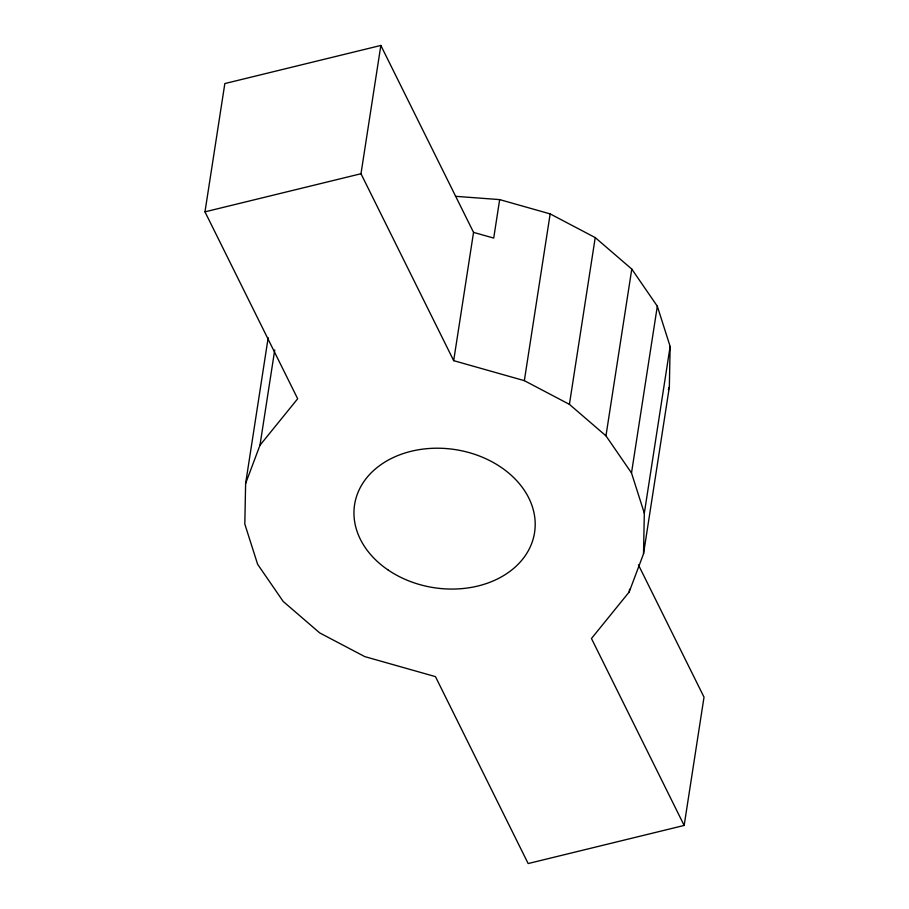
<?xml version="1.0" encoding="UTF-8"?>
<svg xmlns="http://www.w3.org/2000/svg" width="909" height="909" viewBox="0 0 909 909"><rect width="100%" height="100%" fill="white"/><g stroke="black" fill="none" stroke-linecap="round" stroke-linejoin="round"><path stroke-width="1.36" d="M268.178 337.716L245.623 483.463L244.816 524.073L257.633 564.307L283.188 601.44L319.729 632.925L364.793 656.616L435.456 676.626L528.152 863.55L684.159 825.44L704.02 697.158L638.436 564.909M684.159 825.44L591.464 638.504L629.164 592.032L643.527 553.82L644.322 513.21L670.138 346.443L657.321 306.208L631.778 269.075L595.225 237.59L550.161 213.899L499.666 199.605L455.466 196.31M643.527 553.82L669.342 387.052L670.138 346.443M245.623 483.463L259.974 445.251L297.675 398.767L204.98 211.842L224.841 83.56L380.848 45.45L473.544 232.374L453.682 360.657L524.345 380.655L569.409 404.357L605.962 435.843L631.505 472.964L644.322 513.21M259.974 445.251L274.734 349.954M453.682 360.657L360.987 173.733L380.848 45.45M499.666 199.605L493.712 238.09L473.544 232.374M524.345 380.655L550.161 213.899M569.409 404.357L595.225 237.59M605.962 435.843L631.778 269.075M631.505 472.964L657.321 306.208M629.164 592.032L629.596 589.225M668.354 389.688L669.342 387.052M204.98 211.842L360.987 173.733M388.313 570.136A91.059 69.857 8.8 0 0 534.231 534.492A91.059 69.857 8.8 0 0 411.175 451.284A91.059 69.857 8.8 0 0 388.313 570.136"/></g></svg>
